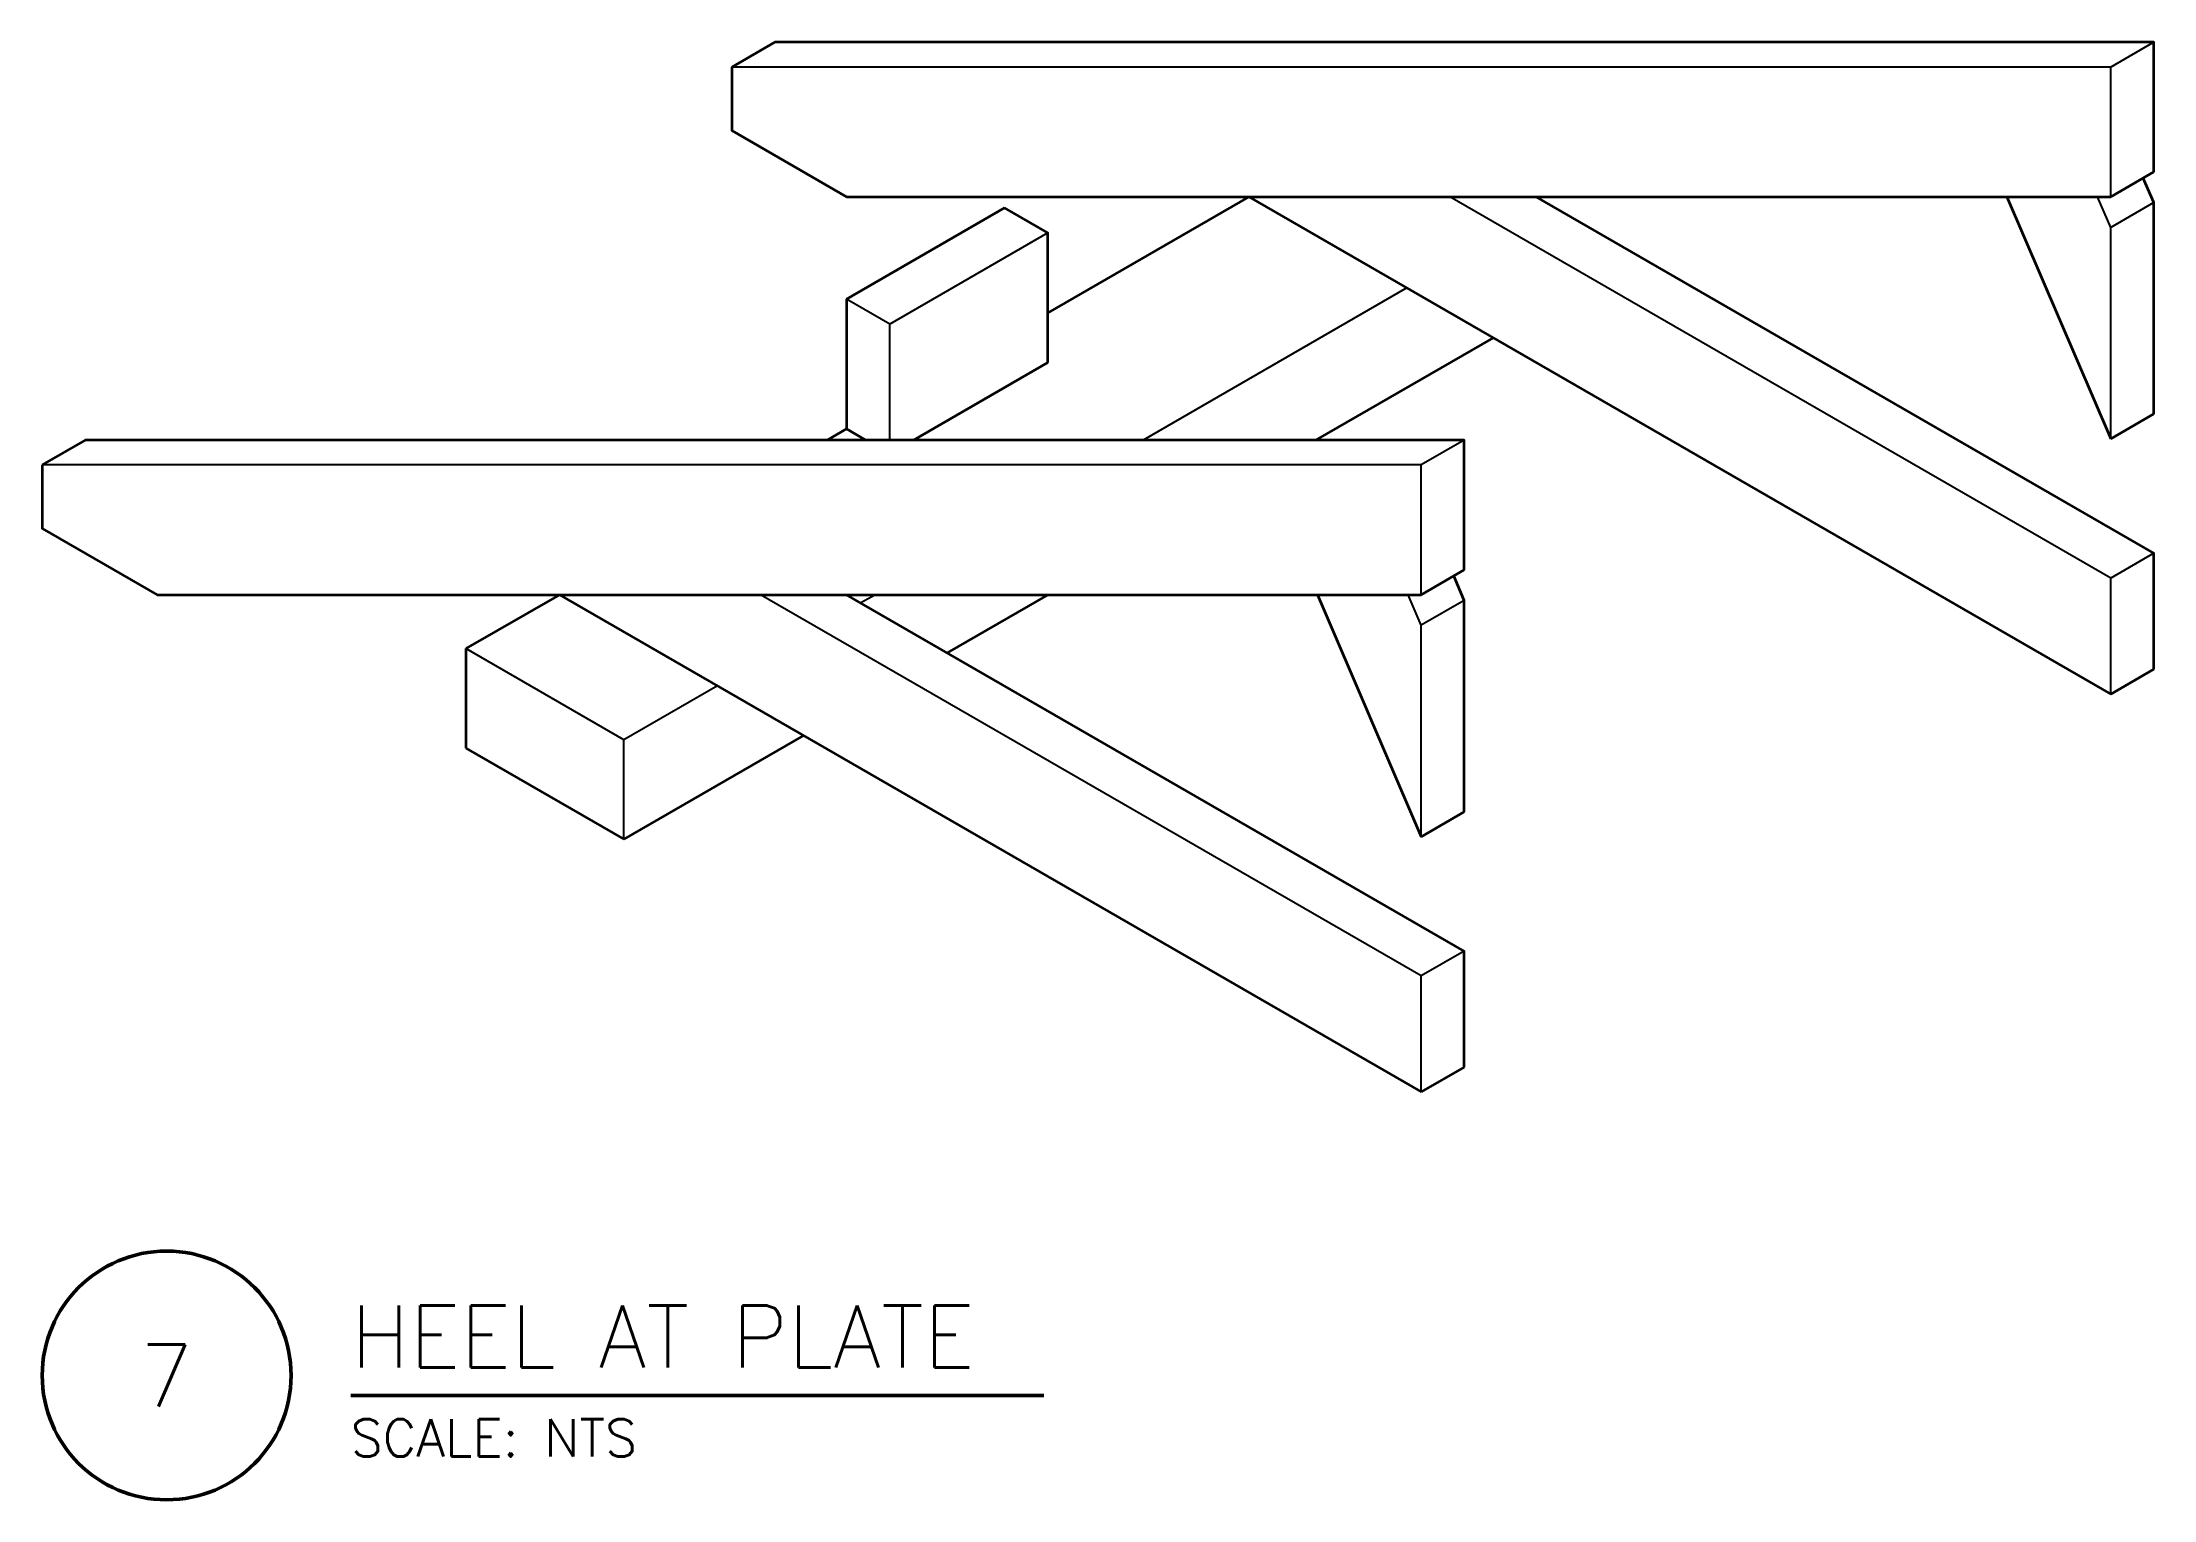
# Model space of a CAD drawing. Header units: inches. Extents: x -26.6 to 37, y -30.7 to 13.3.
import ezdxf
from ezdxf.enums import TextEntityAlignment as Align

# ---------------------------------------------------------------- set-up
doc = ezdxf.new("R2010")
doc.units = ezdxf.units.IN
doc.header["$MEASUREMENT"] = 0
for name, color, linetype, lineweight in [('S-ANNO-TTLB', 7, 'CONTINUOUS', 50), ('S-DETL-BYND', 7, 'CONTINUOUS', 25), ('S-DETL-CUT', 7, 'CONTINUOUS', 50)]:
    doc.layers.add(name, color=color, linetype=linetype, lineweight=lineweight)
doc.styles.add('KERF', font='romans.shx')

msp = doc.modelspace()

# ---------------------------------------------------------------- linework, layer by layer
at = {"layer": 'S-ANNO-TTLB', "lineweight": 50}
msp.add_lwpolyline([(-26.630281, -26.925, 1), (-19.130281, -26.925, 1)], format="xyb", close=True, dxfattribs=at)
msp.add_lwpolyline([(-17.330281, -27.525), (3.562576, -27.525)], dxfattribs=at)
at = {"layer": 'S-DETL-BYND', "lineweight": 25}
for points in [[(37.022586, 13.288119), (35.723548, 12.538119)], [(35.723548, 8.625), (35.723548, 12.538119), (-5.845671, 12.538119)], [(35.723548, -6.375), (35.723548, -2.875), (15.804964, 8.625), (9.742786, 8.625)], [(35.723548, 1.324352), (35.723548, 7.70106), (35.328009, 8.625), (32.59814, 8.625)], [(37.022586, 8.45106), (35.723548, 7.70106)], [(3.680608, 7.538119), (-1.082532, 4.788119)], [(14.505926, 5.875), (6.561215, 1.288119)], [(-1.082532, 1.288119), (-1.082532, 4.788119), (-2.38157, 5.538119)], [(16.237976, 1.288119), (14.938938, 0.538119)], [(14.938938, -3.375), (14.938938, 0.538119), (-26.630281, 0.538119)], [(37.022586, -2.125), (35.723548, -2.875)], [(14.938938, -18.375), (14.938938, -14.875), (-4.979646, -3.375), (-11.041824, -3.375)], [(-1.515544, -3.375), (-1.948557, -3.625)], [(14.938938, -10.675648), (14.938938, -4.29894), (14.5434, -3.375), (11.813531, -3.375)], [(16.237976, -3.54894), (14.938938, -4.29894)], [(-9.093267, -10.75), (-9.093267, -7.75), (-13.856406, -5)], [(-6.278684, -6.125), (-9.093267, -7.75)], [(16.237976, -14.125), (14.938938, -14.875)]]:
    msp.add_lwpolyline(points, dxfattribs=at)
at = {"layer": 'S-DETL-CUT', "lineweight": 35}
for points in [[(-4.546633, 13.288119), (-5.845671, 12.538119)], [(37.022586, 9.375), (37.022586, 13.288119), (-4.546633, 13.288119)], [(-5.845671, 12.538119), (-5.845671, 10.625), (-2.38157, 8.625)], [(37.022586, 9.375), (35.723548, 8.625)], [(37.022586, 2.074352), (37.022586, 8.45106), (36.705435, 9.191893)], [(-2.38157, 8.625), (35.723548, 8.625)], [(2.38157, 8.288119), (-2.38157, 5.538119)], [(3.680608, 3.625), (3.680608, 7.538119), (2.38157, 8.288119)], [(9.742786, 8.625), (3.680608, 5.125)], [(9.742786, 8.625), (35.723548, -6.375)], [(37.022586, -5.625), (37.022586, -2.125), (18.40304, 8.625)], [(32.59814, 8.625), (35.723548, 1.324352)], [(-2.38157, 5.538119), (-2.38157, 1.625)], [(17.104002, 4.375), (11.757367, 1.288119)], [(3.680608, 3.625), (-0.366989, 1.288119)], [(37.022586, 2.074352), (35.723548, 1.324352)], [(-25.331243, 1.288119), (-26.630281, 0.538119)], [(16.237976, -2.625), (16.237976, 1.288119), (-25.331243, 1.288119)], [(-2.38157, 1.625), (-2.965065, 1.288119)], [(-2.38157, 1.625), (-1.798075, 1.288119)], [(-26.630281, 0.538119), (-26.630281, -1.375), (-23.16618, -3.375)], [(16.237976, -2.625), (14.938938, -3.375)], [(16.237976, -9.925648), (16.237976, -3.54894), (15.920826, -2.808107)], [(-23.16618, -3.375), (14.938938, -3.375)], [(-11.041824, -3.375), (-13.856406, -5)], [(-11.041824, -3.375), (14.938938, -18.375)], [(16.237976, -17.625), (16.237976, -14.125), (-2.38157, -3.375)], [(3.680608, -3.375), (0.649519, -5.125)], [(11.813531, -3.375), (14.938938, -10.675648)], [(-13.856406, -5), (-13.856406, -8)], [(37.022586, -5.625), (35.723548, -6.375)], [(-3.680608, -7.625), (-9.093267, -10.75)], [(-13.856406, -8), (-9.093267, -10.75)], [(16.237976, -9.925648), (14.938938, -10.675648)], [(16.237976, -17.625), (14.938938, -18.375)]]:
    msp.add_lwpolyline(points, dxfattribs=at)

# ---------------------------------------------------------------- texts
at = {"layer": 'S-ANNO-TTLB', "lineweight": 50, "style": 'KERF'}
msp.add_text('HEEL AT PLATE', height=1.875, dxfattribs=at).set_placement((-17.330281, -26.685))
msp.add_text('7', height=1.875, dxfattribs=at).set_placement((-22.880281, -26.925), align=Align.MIDDLE_CENTER)
at = {"layer": 'S-ANNO-TTLB', "lineweight": 18, "style": 'KERF'}
msp.add_text('SCALE: NTS', height=1.125, dxfattribs=at).set_placement((-17.330281, -29.37))

doc.saveas('drawing.dxf')
